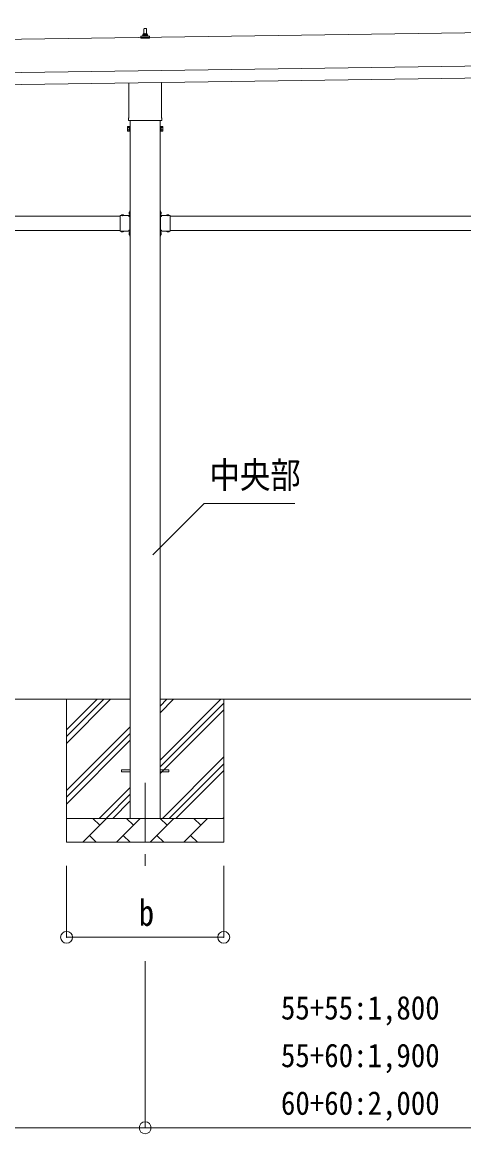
# Model space of a CAD drawing. Units: millimetres, scale not verified. Extents: x -13976 to 14131, y -9754 to 9646.
# Drawn here: x 4527 to 6381, y 1009 to 5676 of the extents above; entities that cross this region are included whole.
import ezdxf
from ezdxf.enums import TextEntityAlignment as Align

# ---------------------------------------------------------------- set-up
doc = ezdxf.new("R2010")
doc.units = ezdxf.units.MM
doc.header["$LTSCALE"] = 50
doc.header["$PDMODE"] = 32
doc.header["$PDSIZE"] = 50
doc.linetypes.add('CHAIN1', pattern=[8, 5, -1, 1, -1])
doc.linetypes.add('USER8', pattern=[4, 3, -1])
for name, color, linetype, lineweight in [('0-1_壁線', 7, 'Continuous', 9), ('0-2_建具', 4, 'Continuous', 9), ('0-4_設備', 4, 'Continuous', 9), ('0-6_手摺', 6, 'Continuous', 9), ('0-7_ハッチ', 6, 'Continuous', 9)]:
    doc.layers.add(name, color=color, linetype=linetype, lineweight=lineweight)
doc.styles.add('ＭＳ ゴシック', font='')
doc.styles.get('ＭＳ ゴシック').set_extended_font_data('MS Gothic')

msp = doc.modelspace()

# ---------------------------------------------------------------- linework, layer by layer
at = {"layer": '0-1_壁線'}
for p, q in [((4980.7, 2832.9), (3305.7, 2832.9)), ((4713.2, 2832.9), (4713.2, 2232.9)), ((4713.2, 2647.85), (4898.25, 2832.9)), ((4713.2, 2676.14), (4869.96, 2832.9)), ((4713.2, 2704.42), (4841.68, 2832.9)), ((6780.7, 2832.9), (5105.7, 2832.9)), ((5105.7, 2577.8), (5360.8, 2832.9)), ((5105.7, 2775.79), (5162.81, 2832.9)), ((5105.7, 2804.08), (5134.52, 2832.9)), ((5105.7, 2549.52), (5373.2, 2817.02)), ((5373.2, 2832.9), (5373.2, 2232.9)), ((5105.7, 2521.24), (5373.2, 2788.74)), ((4713.2, 2449.86), (4980.7, 2717.36)), ((4713.2, 2421.58), (4980.7, 2689.08)), ((4713.2, 2393.29), (4980.7, 2660.79)), ((5115.35, 2332.9), (5373.2, 2590.75)), ((5143.64, 2332.9), (5373.2, 2562.46)), ((5171.92, 2332.9), (5373.2, 2534.18)), ((4850.8, 2332.9), (4980.7, 2462.8)), ((4879.08, 2332.9), (4980.7, 2434.52)), ((4907.36, 2332.9), (4980.7, 2406.24)), ((5369.91, 2332.9), (5373.2, 2336.19)), ((4713.2, 2332.9), (5373.2, 2332.9)), ((4781.06, 2232.9), (4881.06, 2332.9)), ((4852.51, 2304.35), (4823.96, 2332.9)), ((4922.49, 2232.9), (5022.49, 2332.9)), ((4993.93, 2304.35), (4965.38, 2332.9)), ((5063.91, 2232.9), (5163.91, 2332.9)), ((5135.35, 2304.35), (5106.8, 2332.9)), ((5205.33, 2232.9), (5305.33, 2332.9)), ((5276.78, 2304.35), (5248.22, 2332.9)), ((4809.62, 2261.46), (4838.17, 2232.9)), ((4951.04, 2261.46), (4979.59, 2232.9)), ((5092.46, 2261.46), (5121.01, 2232.9)), ((5233.88, 2261.46), (5262.44, 2232.9)), ((5373.2, 2232.9), (4713.2, 2232.9))]:
    msp.add_line(p, q, dxfattribs=at)
at = {"layer": '0-2_建具', "color": 7, "linetype": 'CHAIN1'}
msp.add_line((5043.2, 2482.9), (5043.2, 2133.9), dxfattribs=at)
at = {"layer": '0-4_設備'}
for p, q in [((9530.59, 5675.57), (4165.63, 5598.92)), ((5037.42, 5624.31), (5038.15, 5647.83)), ((5039.15, 5648.81), (5047.7, 5648.81)), ((5048.7, 5647.83), (5049.42, 5624.31)), ((5025.17, 5608.81), (5025.17, 5616.52)), ((5061.67, 5608.81), (5025.17, 5608.81)), ((5025.56, 5617.31), (5061.29, 5617.31)), ((5025.94, 5617.5), (5032.66, 5619.13)), ((5033.04, 5619.31), (5053.81, 5619.31)), ((5033.42, 5620.1), (5033.42, 5624.31)), ((5034.42, 5624.31), (5052.42, 5624.31)), ((5053.42, 5620.1), (5053.42, 5624.31)), ((5060.91, 5617.5), (5054.19, 5619.13)), ((5061.67, 5608.81), (5061.67, 5616.52)), ((4167.63, 5458.94), (9532.59, 5535.58)), ((4168.35, 5408.94), (9533.3, 5485.59)), ((4975.12, 5274.82), (4975.12, 5420.47)), ((5111.72, 5422.42), (5111.72, 5274.82)), ((4969.42, 5236.55), (4970.18, 5237.86)), ((4969.42, 5236.55), (4969.42, 5219.55)), ((4976.42, 5232.96), (4970.18, 5232.96)), ((4973.42, 5266.05), (4973.42, 5271.55)), ((5111.36, 5262.55), (4975.49, 5262.55)), ((4980.7, 5262.55), (4980.7, 2332.9)), ((5105.7, 2332.9), (5105.7, 5262.55)), ((5110.42, 5232.96), (5116.66, 5232.96)), ((5113.42, 5271.55), (5113.42, 5266.05)), ((5117.42, 5236.55), (5116.66, 5237.86)), ((5117.42, 5236.55), (5117.42, 5219.55)), ((4969.42, 5219.55), (4970.18, 5218.23)), ((4976.42, 5223.14), (4970.18, 5223.14)), ((4976.42, 5218.23), (4970.18, 5218.23)), ((4978.92, 5218.85), (4976.42, 5218.85)), ((5107.92, 5218.85), (5110.42, 5218.85)), ((5110.42, 5223.14), (5116.66, 5223.14)), ((5110.42, 5218.23), (5116.66, 5218.23)), ((5117.42, 5219.55), (5116.66, 5218.23)), ((3347.7, 4860.9), (4938.7, 4860.9)), ((4938.7, 4863.9), (4938.7, 4797.9)), ((4938.7, 4863.9), (4978.7, 4863.9)), ((4941.8, 4864.41), (4941.8, 4863.9)), ((4941.8, 4863.9), (4953.6, 4863.9)), ((4978.19, 4879.8), (4978.7, 4879.8)), ((4978.7, 4883.9), (4980.7, 4883.9)), ((4978.7, 4883.9), (4978.7, 4863.9)), ((4978.7, 4879.8), (4978.7, 4868)), ((4980.7, 4876.9), (4978.7, 4876.9)), ((4980.7, 4870.9), (4978.7, 4870.9)), ((4978.7, 4859.9), (4978.7, 4801.9)), ((4980.7, 4883.9), (4980.7, 4863.9)), ((5107.7, 4883.9), (5105.7, 4883.9)), ((5105.7, 4883.9), (5105.7, 4863.9)), ((5105.7, 4876.9), (5107.7, 4876.9)), ((5105.7, 4870.9), (5107.7, 4870.9)), ((5107.7, 4883.9), (5107.7, 4863.9)), ((5108.21, 4879.8), (5107.7, 4879.8)), ((5107.7, 4879.8), (5107.7, 4868)), ((5147.7, 4863.9), (5107.7, 4863.9)), ((5107.7, 4859.9), (5107.7, 4801.9)), ((5144.6, 4863.9), (5132.8, 4863.9)), ((5144.6, 4864.41), (5144.6, 4863.9)), ((5147.7, 4863.9), (5147.7, 4797.9)), ((5147.7, 4860.9), (6738.7, 4860.9)), ((3347.7, 4800.9), (4938.7, 4800.9)), ((4938.7, 4797.9), (4978.7, 4797.9)), ((4941.8, 4797.39), (4941.8, 4797.9)), ((4941.8, 4797.9), (4953.6, 4797.9)), ((4974.7, 4800.9), (4980.2, 4800.9)), ((4978.7, 4799.9), (4974.7, 4799.9)), ((4978.19, 4793.8), (4978.7, 4793.8)), ((4978.7, 4797.9), (4978.7, 4777.9)), ((4978.7, 4793.8), (4978.7, 4782)), ((4980.7, 4790.9), (4978.7, 4790.9)), ((4980.7, 4784.9), (4978.7, 4784.9)), ((4978.7, 4777.9), (4980.7, 4777.9)), ((4980.7, 4797.9), (4980.7, 4777.9)), ((5105.7, 4797.9), (5105.7, 4777.9)), ((5105.7, 4790.9), (5107.7, 4790.9)), ((5105.7, 4784.9), (5107.7, 4784.9)), ((5107.7, 4777.9), (5105.7, 4777.9)), ((5111.7, 4800.9), (5106.2, 4800.9)), ((5107.7, 4799.9), (5111.7, 4799.9)), ((5107.7, 4797.9), (5107.7, 4777.9)), ((5147.7, 4797.9), (5107.7, 4797.9)), ((5108.21, 4793.8), (5107.7, 4793.8)), ((5107.7, 4793.8), (5107.7, 4782)), ((5144.6, 4797.9), (5132.8, 4797.9)), ((5144.6, 4797.39), (5144.6, 4797.9)), ((5147.7, 4800.9), (6738.7, 4800.9)), ((4943.2, 2537.4), (4980.7, 2537.4)), ((4943.2, 2528.4), (4943.2, 2537.4)), ((4943.2, 2528.4), (4980.7, 2528.4)), ((5105.7, 2537.4), (5143.2, 2537.4)), ((5105.7, 2528.4), (5143.2, 2528.4)), ((5143.2, 2528.4), (5143.2, 2537.4))]:
    msp.add_line(p, q, dxfattribs=at)
for points in [[(4976.42, 5218.23), (4976.42, 5237.86), (4970.18, 5237.86)], [(4976.42, 5218.85), (4976.42, 5237.25), (4978.92, 5237.25)], [(5110.42, 5218.85), (5110.42, 5237.25), (5107.92, 5237.25)], [(5110.42, 5218.23), (5110.42, 5237.86), (5116.66, 5237.86)], [(4941.8, 4864.41), (4953.6, 4864.41), (4953.6, 4863.9)], [(4978.7, 4859.9), (4974.7, 4859.9), (4974.7, 4861.9), (4978.7, 4861.9)], [(4974.7, 4860.9), (4980.2, 4860.9), (4980.2, 4800.9)], [(4978.19, 4879.8), (4978.19, 4868), (4978.7, 4868)], [(5111.7, 4860.9), (5106.2, 4860.9), (5106.2, 4800.9)], [(5108.21, 4879.8), (5108.21, 4868), (5107.7, 4868)], [(5107.7, 4859.9), (5111.7, 4859.9), (5111.7, 4861.9), (5107.7, 4861.9)], [(5144.6, 4864.41), (5132.8, 4864.41), (5132.8, 4863.9)], [(4941.8, 4797.39), (4953.6, 4797.39), (4953.6, 4797.9)], [(4978.7, 4801.9), (4974.7, 4801.9), (4974.7, 4799.9)], [(4978.19, 4793.8), (4978.19, 4782), (4978.7, 4782)], [(5107.7, 4801.9), (5111.7, 4801.9), (5111.7, 4799.9)], [(5108.21, 4793.8), (5108.21, 4782), (5107.7, 4782)], [(5144.6, 4797.39), (5132.8, 4797.39), (5132.8, 4797.9)]]:
    msp.add_lwpolyline(points, dxfattribs=at)
for points in [[(4978.92, 5217.55), (4978.92, 5238.55), (4980.92, 5238.55), (4980.92, 5217.55)], [(5107.92, 5217.55), (5107.92, 5238.55), (5105.92, 5238.55), (5105.92, 5217.55)]]:
    msp.add_lwpolyline(points, close=True, dxfattribs=at)
at = {"layer": '0-4_設備', "linetype": 'USER8'}
for points in [[(4945.2, 4866.51), (4946.55, 4863.74), (4947.7, 4863.13)], [(4950.2, 4866.51), (4948.84, 4863.74), (4947.7, 4863.13)], [(4976.09, 4876.4), (4978.86, 4875.05), (4979.47, 4873.9)], [(4976.09, 4871.4), (4978.86, 4872.76), (4979.47, 4873.9)], [(5110.31, 4876.4), (5107.53, 4875.05), (5106.92, 4873.9)], [(5110.31, 4871.4), (5107.53, 4872.76), (5106.92, 4873.9)], [(5136.2, 4866.51), (5137.55, 4863.74), (5138.7, 4863.13)], [(5141.2, 4866.51), (5139.84, 4863.74), (5138.7, 4863.13)], [(4945.2, 4795.29), (4946.55, 4798.07), (4947.7, 4798.68)], [(4950.2, 4795.29), (4948.84, 4798.07), (4947.7, 4798.68)], [(4976.09, 4790.4), (4978.86, 4789.05), (4979.47, 4787.9)], [(4976.09, 4785.4), (4978.86, 4786.76), (4979.47, 4787.9)], [(5110.31, 4790.4), (5107.53, 4789.05), (5106.92, 4787.9)], [(5110.31, 4785.4), (5107.53, 4786.76), (5106.92, 4787.9)], [(5136.2, 4795.29), (5137.55, 4798.07), (5138.7, 4798.68)], [(5141.2, 4795.29), (5139.84, 4798.07), (5138.7, 4798.68)]]:
    msp.add_lwpolyline(points, dxfattribs=at)
at = {"layer": '0-4_設備'}
for centre, radius, start, end in [((5039.15, 5647.81), 1, 90, 178.60509), ((5047.7, 5647.81), 1, 1.39491, 90), ((5026.17, 5616.52), 1, 103.62699, 180), ((5032.42, 5620.1), 1, 283.62699, 0), ((5037.51, 5623.68), 4.13, 90, 171.17633), ((5034.42, 5623.31), 1, 90, 180), ((5046.76, 5624.31), 4.83, 133.60282, 180), ((5040.09, 5624.31), 4.83, 0, 46.39718), ((5049.34, 5623.68), 4.13, 8.82367, 90), ((5052.42, 5623.31), 1, 0, 90), ((5054.42, 5620.1), 1, 180, 256.37301), ((5060.67, 5616.52), 1, 0, 76.37301), ((4977.42, 5271.55), 4, 125.09963, 180), ((5109.42, 5271.55), 4, 0, 54.90037), ((4985.66, 5228.05), 16.24, 162.41205, 197.58795), ((4973.77, 5235.41), 4.34, 145.61575, 214.38425), ((4977.42, 5266.05), 4, 180, 194.47751), ((4977.42, 5266.05), 4, 194.47751, 241.04498), ((5109.42, 5266.05), 4, 298.95502, 345.52249), ((5109.42, 5266.05), 4, 345.52249, 0), ((5101.18, 5228.05), 16.24, 342.41205, 17.58795), ((5113.08, 5235.41), 4.34, 325.61575, 34.38425), ((4973.77, 5220.69), 4.34, 145.61575, 214.38425), ((5113.08, 5220.69), 4.34, 325.61575, 34.38425), ((4947.7, 4858.67), 8.23, 44.2189, 135.7811), ((4983.93, 4873.9), 8.23, 134.2189, 225.7811), ((4978.7, 4863.9), 2, 270, 0), ((5107.7, 4863.9), 2, 180, 270), ((5102.46, 4873.9), 8.23, 314.2189, 45.7811), ((5138.7, 4858.67), 8.23, 44.2189, 135.7811), ((4947.7, 4803.14), 8.23, 224.2189, 315.7811), ((4983.93, 4787.9), 8.23, 134.2189, 225.7811), ((4978.7, 4797.9), 2, 0, 90), ((5107.7, 4797.9), 2, 90, 180), ((5102.46, 4787.9), 8.23, 314.2189, 45.7811), ((5138.7, 4803.14), 8.23, 224.2189, 315.7811)]:
    msp.add_arc(centre, radius, start, end, dxfattribs=at)
at = {"layer": '0-6_手摺'}
for p, q in [((4713.27, 1833.9), (4713.27, 2133.9)), ((5043.2, 1033.9), (5043.2, 1733.9))]:
    msp.add_line(p, q, dxfattribs=at)
for points in [[(4713.27, 1833.9), (5373.27, 1833.9), (5373.27, 2133.9)], [(-1275.33, 1033.9), (-356.8, 1033.9), (1443.2, 1033.9), (3243.2, 1033.9), (5043.2, 1033.9), (6843.2, 1033.9), (8643.2, 1033.9), (9563.6, 1033.9)]]:
    msp.add_lwpolyline(points, dxfattribs=at)
for p in [(4713.27, 1833.9), (5373.27, 1833.9), (5043.2, 1033.9)]:
    msp.add_point(p, dxfattribs=at)
at = {"layer": '0-7_ハッチ'}
for p, q in [((5290.83, 3654.98), (5074.83, 3438.97)), ((5672.15, 3654.98), (5290.83, 3654.98))]:
    msp.add_line(p, q, dxfattribs=at)

# ---------------------------------------------------------------- texts
at = {"layer": '0-6_手摺', "color": 7, "style": 'ＭＳ ゴシック'}
for s, height, width, p in [('b', 110, 0.85, (5017.02, 1848.9)), ('55+55:1,800', 98.97, 0.9, (5613.2, 1458.8)), ('55+60:1,900', 98.97, 0.9, (5613.2, 1258.8)), ('60+60:2,000', 98.97, 0.9, (5613.2, 1058.8))]:
    msp.add_text(s, height=height, dxfattribs=dict(at, width=width)).set_placement(p, align=Align.BOTTOM_LEFT)
at = {"layer": '0-7_ハッチ', "color": 7, "style": 'ＭＳ ゴシック', "width": 0.85}
msp.add_text('中央部', height=110, dxfattribs=at).set_placement((5313.46, 3686.33), align=Align.BOTTOM_LEFT)

doc.saveas('drawing.dxf')
